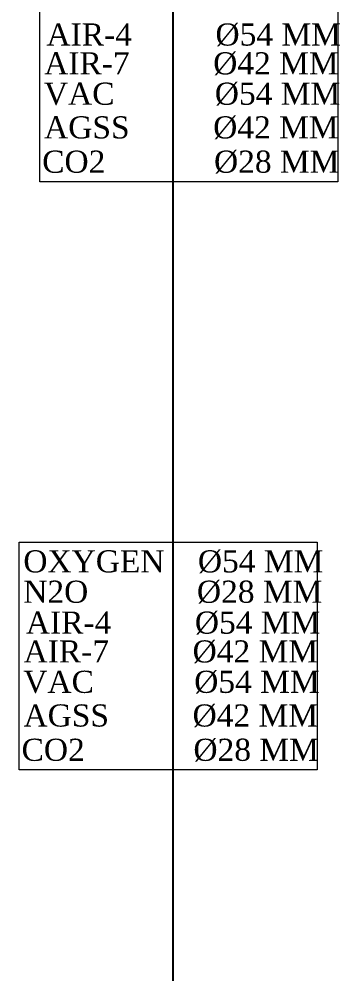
# Model space of a CAD drawing. Header units: metres. Extents: x 11749222 to 11901021, y -3863762 to -3708780.
# Drawn here: x 11850741 to 11856296, y -3739094 to -3722562 of the extents above; entities that cross this region are included whole.
import ezdxf

# ---------------------------------------------------------------- set-up
doc = ezdxf.new("R2010")
doc.units = ezdxf.units.M
doc.header["$MEASUREMENT"] = 0
doc.layers.add('MEDI O2', color=3, linetype='CONTINUOUS', lineweight=25)
doc.layers.add('MGPS', color=123, linetype='CONTINUOUS', lineweight=13)
doc.styles.add('Scale M 75', font='times.ttf', dxfattribs={"height": 125})

msp = doc.modelspace()

# ---------------------------------------------------------------- linework, layer by layer
at = {"layer": 'MEDI O2', "color": 251, "ltscale": 500, "true_color": 0x636466}
msp.add_lwpolyline([(11853409, -3747239.8), (11853409, -3715083.9)], dxfattribs=at)
at = {"layer": 'MGPS', "color": 206, "lineweight": 9}
for points in [[(11851097.8, -3721436.8), (11856258.5, -3721436.8), (11856258.5, -3725376.8), (11851097.8, -3725376.8)], [(11850741.1, -3731619.6), (11855901.8, -3731619.6), (11855901.8, -3735559.7), (11850741.1, -3735559.7)]]:
    msp.add_lwpolyline(points, close=True, dxfattribs=at)

# ---------------------------------------------------------------- texts
at = {"layer": 'MGPS', "color": 7, "lineweight": 9, "style": 'Scale M 75'}
for s, p in [('AIR-4          Ø54 MM', (11851215, -3723019.7)), ('AIR-7          Ø42 MM', (11851175.6, -3723519)), ('VAC            Ø54 MM', (11851171.1, -3724044.7)), ('AGSS          Ø42 MM', (11851174.4, -3724627.8)), ('CO2             Ø28 MM', (11851141, -3725221.9)), ('OXYGEN    Ø54 MM', (11850814.4, -3732142.1)), ('N2O             Ø28 MM', (11850813.5, -3732668.1)), ('AIR-4          Ø54 MM', (11850858.3, -3733202.6)), ('AIR-7          Ø42 MM', (11850819, -3733701.9)), ('VAC            Ø54 MM', (11850814.4, -3734227.6)), ('AGSS          Ø42 MM', (11850817.8, -3734810.7)), ('CO2             Ø28 MM', (11850784.4, -3735404.8))]:
    msp.add_text(s, height=383.261, rotation=0, dxfattribs=at).set_placement(p)

doc.saveas('drawing.dxf')
